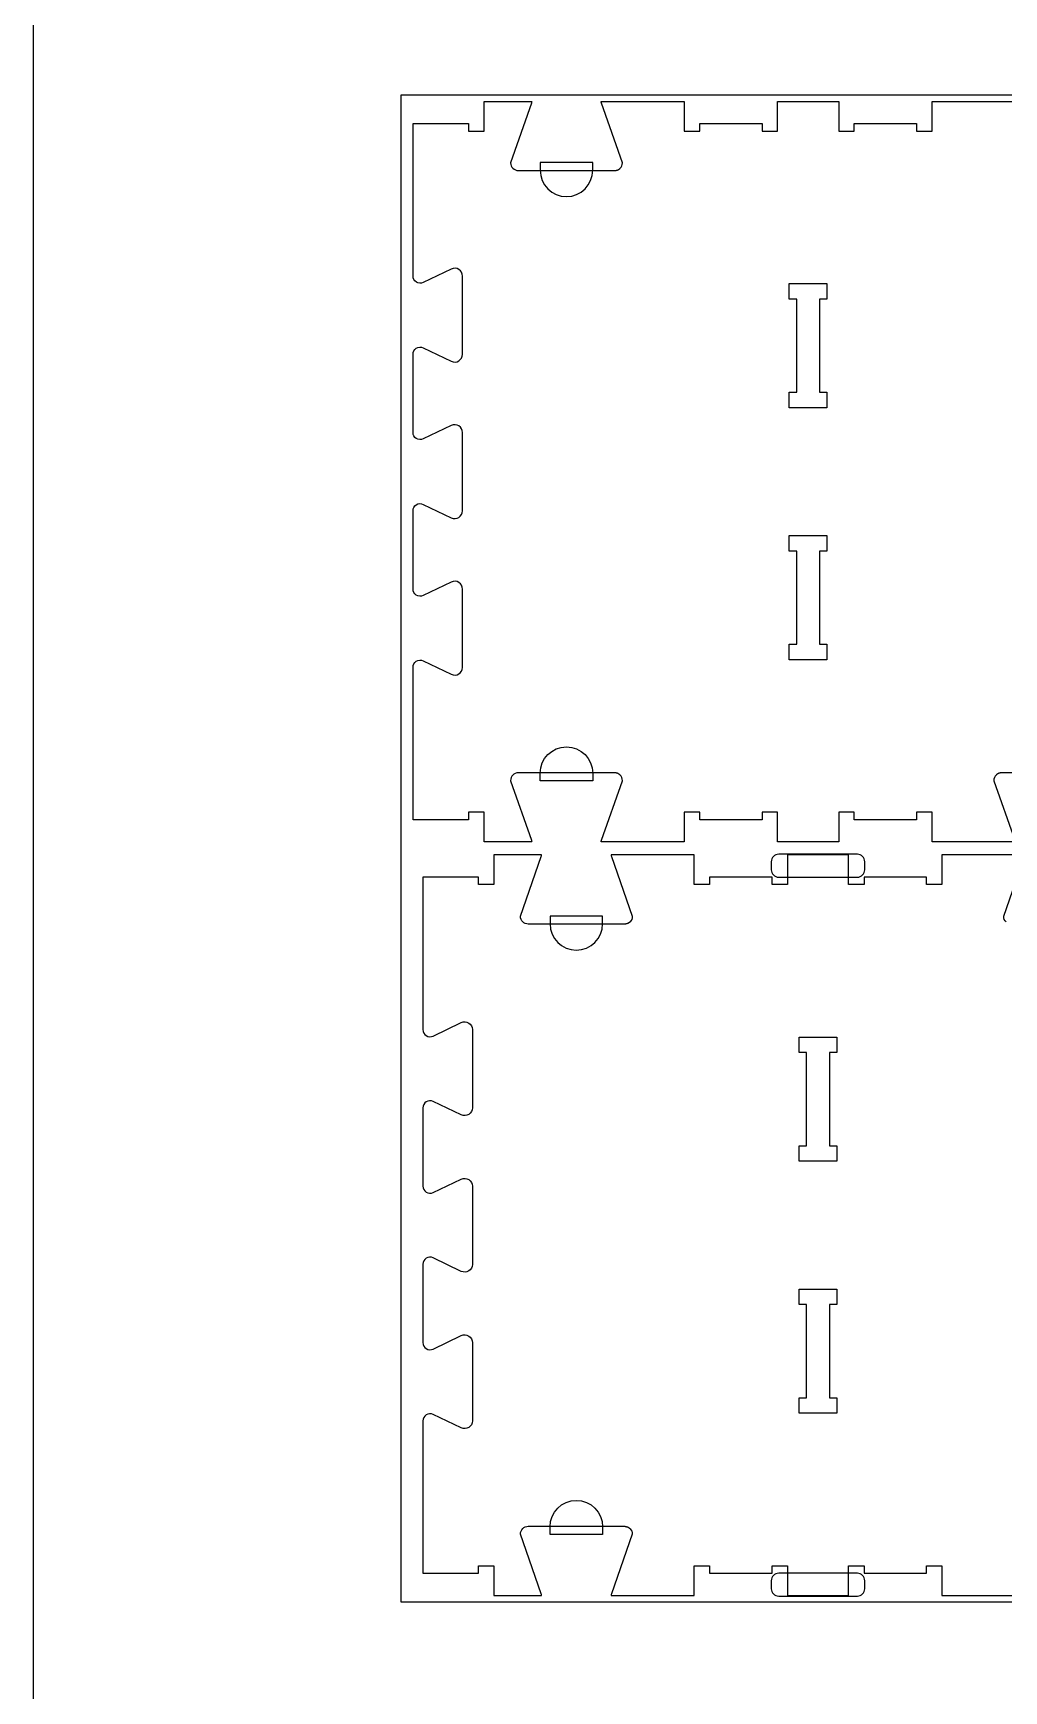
# Model space of a CAD drawing. Extents: x 0 to 4485, y 0 to 10771.
# Drawn here: x 0 to 786, y 4278 to 5619 of the extents above; entities that cross this region are included whole.
import ezdxf

# ---------------------------------------------------------------- set-up
doc = ezdxf.new("R2010")
doc.units = 0
for name, color, linetype in [('0_SHEET_SPRUCEPLY_2440X122', 1, 'CONTINUOUS'), ('3_ANYTOOL_CUTTHROUGH_INSID', 4, 'CONTINUOUS'), ('4_ANYTOOL_CUTTHROUGH_OUTSI', 5, 'CONTINUOUS'), ('5_ANYTOOL_HALF_MILL_9MM_IN', 3, 'CONTINUOUS'), ('DONOTCUT', 7, 'CONTINUOUS')]:
    doc.layers.add(name, color=color, linetype=linetype)

msp = doc.modelspace()

# ---------------------------------------------------------------- linework, layer by layer
at = {"layer": '0_SHEET_SPRUCEPLY_2440X122'}
msp.add_lwpolyline([(2737.9, 5569.4), (2737.9, 4349.4), (297.9, 4349.4), (297.9, 5569.4)], close=True, dxfattribs=at)
at = {"layer": '3_ANYTOOL_CUTTHROUGH_INSID', "color": 4}
for points in [[(612.1, 5416.7), (642.4, 5416.7), (642.4, 5404.2), (636.4, 5404.2), (636.4, 5328.7), (642.4, 5328.7), (642.4, 5316.2), (611.9, 5316.2), (611.9, 5328.7), (617.9, 5328.7), (617.9, 5404.2), (611.9, 5404.2), (611.9, 5416.7)], [(642.1, 5112.2), (611.9, 5112.2), (611.9, 5124.7), (617.9, 5124.7), (617.9, 5200.2), (611.9, 5200.2), (611.9, 5212.7), (642.4, 5212.7), (642.4, 5200.2), (636.4, 5200.2), (636.4, 5124.7), (642.4, 5124.7), (642.4, 5112.2)], [(650.4, 4806.4), (650.4, 4794.2), (644.4, 4794.2), (644.4, 4718.7), (650.4, 4718.7), (650.4, 4706.2), (619.9, 4706.2), (619.9, 4718.7), (625.9, 4718.7), (625.9, 4794.2), (619.9, 4794.2), (619.9, 4806.7), (650.4, 4806.7)], [(619.9, 4502.4), (619.9, 4514.7), (625.9, 4514.7), (625.9, 4590.2), (619.9, 4590.2), (619.9, 4602.7), (650.4, 4602.7), (650.4, 4590.2), (644.4, 4590.2), (644.4, 4514.7), (650.4, 4514.7), (650.4, 4502.2), (619.9, 4502.2)]]:
    msp.add_lwpolyline(points, close=True, dxfattribs=at)
at = {"layer": '4_ANYTOOL_CUTTHROUGH_OUTSI', "color": 5}
for points in [[(794.6, 4964.7), (777.1, 4964.7), (727.4, 4964.7), (727.4, 4988.7), (714.9, 4988.7), (714.9, 4982.7), (664.4, 4982.7), (664.4, 4988.7), (651.9, 4988.7), (651.9, 4964.7), (602.4, 4964.7), (602.4, 4988.7), (589.9, 4988.7), (589.9, 4982.7), (539.4, 4982.7), (539.4, 4988.7), (526.9, 4988.7), (526.9, 4964.7), (477.1, 4964.7), (459.7, 4964.7), (459.7, 4964.7, -0.061486), (459.9, 4966.1), (476.8, 5014.3), (476.8, 5014.4), (476.8, 5014.4), (476.8, 5014.4, 0.198912), (475, 5018.8), (474.9, 5018.9), (474.8, 5019), (474.7, 5019.1), (474.6, 5019.2), (474.4, 5019.3), (474.3, 5019.4), (474.2, 5019.5), (474.1, 5019.6), (473.9, 5019.7), (473.8, 5019.8), (473.7, 5019.9), (473.5, 5019.9), (473.4, 5020), (473.3, 5020.1), (473.1, 5020.1), (473, 5020.2), (472.8, 5020.3), (472.7, 5020.3), (472.5, 5020.4), (472.4, 5020.4), (472.2, 5020.4), (472.1, 5020.5), (471.9, 5020.5), (471.8, 5020.6), (471.6, 5020.6), (471.5, 5020.6), (471.3, 5020.6), (471.2, 5020.6), (471, 5020.7), (470.9, 5020.7), (470.7, 5020.7), (470.6, 5020.7), (392.6, 5020.7, 0.414214), (386.3, 5014.4), (386.3, 5014.4), (386.3, 5014.3), (403.2, 4966.1), (403.2, 4966.1, -0.061485), (403.5, 4964.7), (364.9, 4964.7), (364.9, 4988.7), (352.4, 4988.7), (352.4, 4982.7), (307.4, 4982.7), (307.4, 5106.1), (307.4, 5106.1, -0.551268), (315.6, 5111.3), (338.4, 5100.4, 0.551268), (347.4, 5106), (347.4, 5169.4, 0.551268), (338.4, 5175.1), (315.6, 5164.2, -0.551268), (307.4, 5169.4), (307.4, 5232.8, -0.551268), (315.6, 5238), (338.4, 5227.1, 0.551268), (347.4, 5232.7), (347.4, 5296.1, 0.551268), (338.4, 5301.8), (315.6, 5290.9, -0.551268), (307.4, 5296.1), (307.4, 5359.5, -0.551268), (315.6, 5364.7), (338.4, 5353.8, 0.551268), (347.4, 5359.4), (347.4, 5422.8, 0.551268), (338.4, 5428.5), (315.6, 5417.6, -0.257375), (310.1, 5417.9, -0.257375), (307.4, 5422.8), (307.4, 5546.2), (352.4, 5546.2), (352.4, 5540.2), (364.9, 5540.2), (364.9, 5564.2), (403.5, 5564.2), (403.5, 5564.2, -0.061485), (403.2, 5562.8), (386.3, 5514.5), (386.3, 5514.5), (386.3, 5514.4), (386.3, 5514.4, 0.414214), (392.6, 5508.2), (470.6, 5508.2), (470.7, 5508.2), (470.9, 5508.2), (471, 5508.2), (471.2, 5508.2), (471.3, 5508.2), (471.5, 5508.2), (471.6, 5508.3), (471.8, 5508.3), (471.9, 5508.3), (472.1, 5508.4), (472.2, 5508.4), (472.4, 5508.4), (472.5, 5508.5), (472.7, 5508.5), (472.8, 5508.6), (473, 5508.6), (473.1, 5508.7), (473.3, 5508.8), (473.4, 5508.8), (473.5, 5508.9), (473.7, 5509), (473.8, 5509.1), (473.9, 5509.1), (474.1, 5509.2), (474.2, 5509.3), (474.3, 5509.4), (474.4, 5509.5), (474.6, 5509.6), (474.7, 5509.7), (474.8, 5509.8), (474.9, 5509.9), (475, 5510, 0.198912), (476.8, 5514.4), (476.8, 5514.5), (476.8, 5514.5), (459.9, 5562.8), (459.9, 5562.8, -0.061485), (459.7, 5564.2), (477.1, 5564.2), (526.9, 5564.2), (526.9, 5540.2), (539.4, 5540.2), (539.4, 5546.2), (589.9, 5546.2), (589.9, 5540.2), (602.4, 5540.2), (602.4, 5564.2), (651.9, 5564.2), (651.9, 5540.2), (664.4, 5540.2), (664.4, 5546.2), (714.9, 5546.2), (714.9, 5540.2), (727.4, 5540.2), (727.4, 5564.2), (777.1, 5564.2), (777.1, 5564.2), (836.4, 5564.2)], [(861.7, 5020.7), (783.7, 5020.7), (783.5, 5020.7), (783.4, 5020.7), (783.2, 5020.7), (783.1, 5020.6), (782.9, 5020.6), (782.8, 5020.6), (782.6, 5020.6), (782.5, 5020.6), (782.3, 5020.5), (782.2, 5020.5), (782, 5020.4), (781.9, 5020.4), (781.7, 5020.4), (781.6, 5020.3), (781.4, 5020.3), (781.3, 5020.2), (781.1, 5020.1), (781, 5020.1), (780.9, 5020), (780.7, 5019.9), (780.6, 5019.9), (780.5, 5019.8), (780.3, 5019.7), (780.2, 5019.6), (780.1, 5019.5), (779.9, 5019.4), (779.8, 5019.3), (779.7, 5019.2), (779.6, 5019.1), (779.5, 5019), (779.4, 5018.9), (779.3, 5018.8, 0.198912), (777.4, 5014.4), (777.4, 5014.4), (777.4, 5014.3), (794.3, 4966.1)], [(802.6, 4954.2), (785.1, 4954.2), (735.4, 4954.2), (735.4, 4930.2), (722.9, 4930.2), (722.9, 4936.2), (672.4, 4936.2), (672.4, 4930.2), (659.9, 4930.2), (659.9, 4954.2), (610.4, 4954.2), (610.4, 4930.2), (610.1, 4930.2), (597.9, 4930.2), (597.9, 4936.2), (547.4, 4936.2), (547.4, 4930.2), (534.9, 4930.2), (534.9, 4954.2), (485.1, 4954.2), (467.7, 4954.2), (467.7, 4954.2, 0.061486), (467.9, 4952.8), (484.8, 4904.5), (484.8, 4904.5), (484.8, 4904.4), (484.8, 4904.4, -0.198912), (483, 4900), (482.9, 4899.9), (482.8, 4899.8), (482.7, 4899.7), (482.6, 4899.6), (482.4, 4899.5), (482.3, 4899.4), (482.2, 4899.3), (482.1, 4899.2), (481.9, 4899.1), (481.8, 4899.1), (481.7, 4899), (481.5, 4898.9), (481.4, 4898.8), (481.3, 4898.8), (481.1, 4898.7), (481, 4898.6), (480.8, 4898.6), (480.7, 4898.5), (480.5, 4898.5), (480.4, 4898.4), (480.2, 4898.4), (480.1, 4898.4), (479.9, 4898.3), (479.8, 4898.3), (479.6, 4898.3), (479.5, 4898.2), (479.3, 4898.2), (479.2, 4898.2), (479, 4898.2), (478.9, 4898.2), (478.7, 4898.2), (478.6, 4898.2), (400.6, 4898.2, -0.414214), (394.3, 4904.4), (394.3, 4904.5), (394.3, 4904.5), (411.2, 4952.8), (411.2, 4952.8, 0.061485), (411.5, 4954.2), (372.9, 4954.2), (372.9, 4930.2), (360.6, 4930.2), (360.4, 4930.2), (360.4, 4936.2), (315.4, 4936.2), (315.4, 4812.8), (315.4, 4812.8, 0.551268), (323.6, 4807.6), (346.4, 4818.5, -0.551268), (355.4, 4812.8), (355.4, 4749.4, -0.257375), (352.5, 4744.1, -0.257375), (346.4, 4743.8), (323.6, 4754.7, 0.551268), (315.4, 4749.5), (315.4, 4686.1, 0.551268), (323.6, 4680.9), (346.4, 4691.8, -0.551268), (355.4, 4686.1), (355.4, 4622.7, -0.551268), (346.4, 4617.1), (323.6, 4628, 0.551268), (315.4, 4622.8), (315.4, 4559.4, 0.551268), (323.6, 4554.2), (346.4, 4565.1, -0.551268), (355.4, 4559.4), (355.4, 4496, -0.551268), (346.4, 4490.4), (323.6, 4501.3, 0.257375), (318.1, 4500.9, 0.257375), (315.4, 4496.1), (315.4, 4372.7), (360.4, 4372.7), (360.4, 4378.7), (372.6, 4378.7), (372.9, 4378.7), (372.9, 4354.7), (411.5, 4354.7), (411.5, 4354.7, 0.061485), (411.2, 4356.1), (394.3, 4404.3), (394.3, 4404.4), (394.3, 4404.4), (394.3, 4404.4, -0.414214), (400.6, 4410.7), (478.6, 4410.7), (478.7, 4410.7), (478.9, 4410.7), (479, 4410.7), (479.2, 4410.6), (479.3, 4410.6), (479.5, 4410.6), (479.6, 4410.6), (479.8, 4410.6), (479.9, 4410.5), (480.1, 4410.5), (480.2, 4410.4), (480.4, 4410.4), (480.5, 4410.4), (480.7, 4410.3), (480.8, 4410.3), (481, 4410.2), (481.1, 4410.1), (481.3, 4410.1), (481.4, 4410), (481.5, 4409.9), (481.7, 4409.9), (481.8, 4409.8), (481.9, 4409.7), (482.1, 4409.6), (482.2, 4409.5), (482.3, 4409.4), (482.4, 4409.3), (482.6, 4409.2), (482.7, 4409.1), (482.8, 4409), (482.9, 4408.9), (483, 4408.8, -0.198912), (484.8, 4404.4), (484.8, 4404.4), (484.8, 4404.3), (467.9, 4356.1), (467.9, 4356.1, 0.061485), (467.7, 4354.7), (485.1, 4354.7), (534.9, 4354.7), (534.9, 4378.7), (547.4, 4378.7), (547.4, 4372.7), (597.9, 4372.7), (597.9, 4378.7), (610.4, 4378.7), (610.4, 4354.7), (659.9, 4354.7), (659.9, 4378.7), (660.1, 4378.7), (672.4, 4378.7), (672.4, 4372.7), (722.9, 4372.7), (722.9, 4378.7), (735.4, 4378.7), (735.4, 4354.7), (785.1, 4354.7), (844.4, 4354.7)], [(787.3, 4900, -0.198912), (785.4, 4904.4), (785.4, 4904.5), (785.4, 4904.5), (802.3, 4952.8)]]:
    msp.add_lwpolyline(points, format="xyb", dxfattribs=at)
at = {"layer": '5_ANYTOOL_HALF_MILL_9MM_IN'}
for points in [[(410.3, 5508.4, 1), (452.8, 5508.4), (452.8, 5508.7), (452.8, 5514.7), (410.3, 5514.7), (410.3, 5508.7), (410.3, 5508.4)], [(410.3, 5020.4, -1), (452.8, 5020.4), (452.8, 5020.2), (452.8, 5014.2), (410.3, 5014.2), (410.3, 5020.2), (410.3, 5020.4)], [(603.3, 4954.7, 0.414214), (597.3, 4948.7), (597.3, 4942.2, 0.414214), (603.3, 4936.2), (667, 4936.2, 0.414214), (673, 4942.2), (673, 4948.7, 0.414214), (667, 4954.7)], [(418.3, 4898.4, 1), (460.8, 4898.4), (460.8, 4898.7), (460.8, 4904.7), (418.3, 4904.7), (418.3, 4898.7), (418.3, 4898.4)], [(418.3, 4410.4, -1), (460.8, 4410.4), (460.8, 4410.2), (460.8, 4404.2), (418.3, 4404.2), (418.3, 4410.2), (418.3, 4410.4)], [(603.3, 4372.7, 0.414214), (597.3, 4366.7), (597.3, 4360.2, 0.414214), (603.3, 4354.2), (667, 4354.2, 0.414214), (673, 4360.2), (673, 4366.7, 0.414214), (667, 4372.7)]]:
    msp.add_lwpolyline(points, format="xyb", close=True, dxfattribs=at)
at = {"layer": 'DONOTCUT'}
msp.add_lwpolyline([(0, 0), (3183.4, 0), (3183.4, 7593.4), (0, 7593.4)], close=True, dxfattribs=at)

doc.saveas('drawing.dxf')
